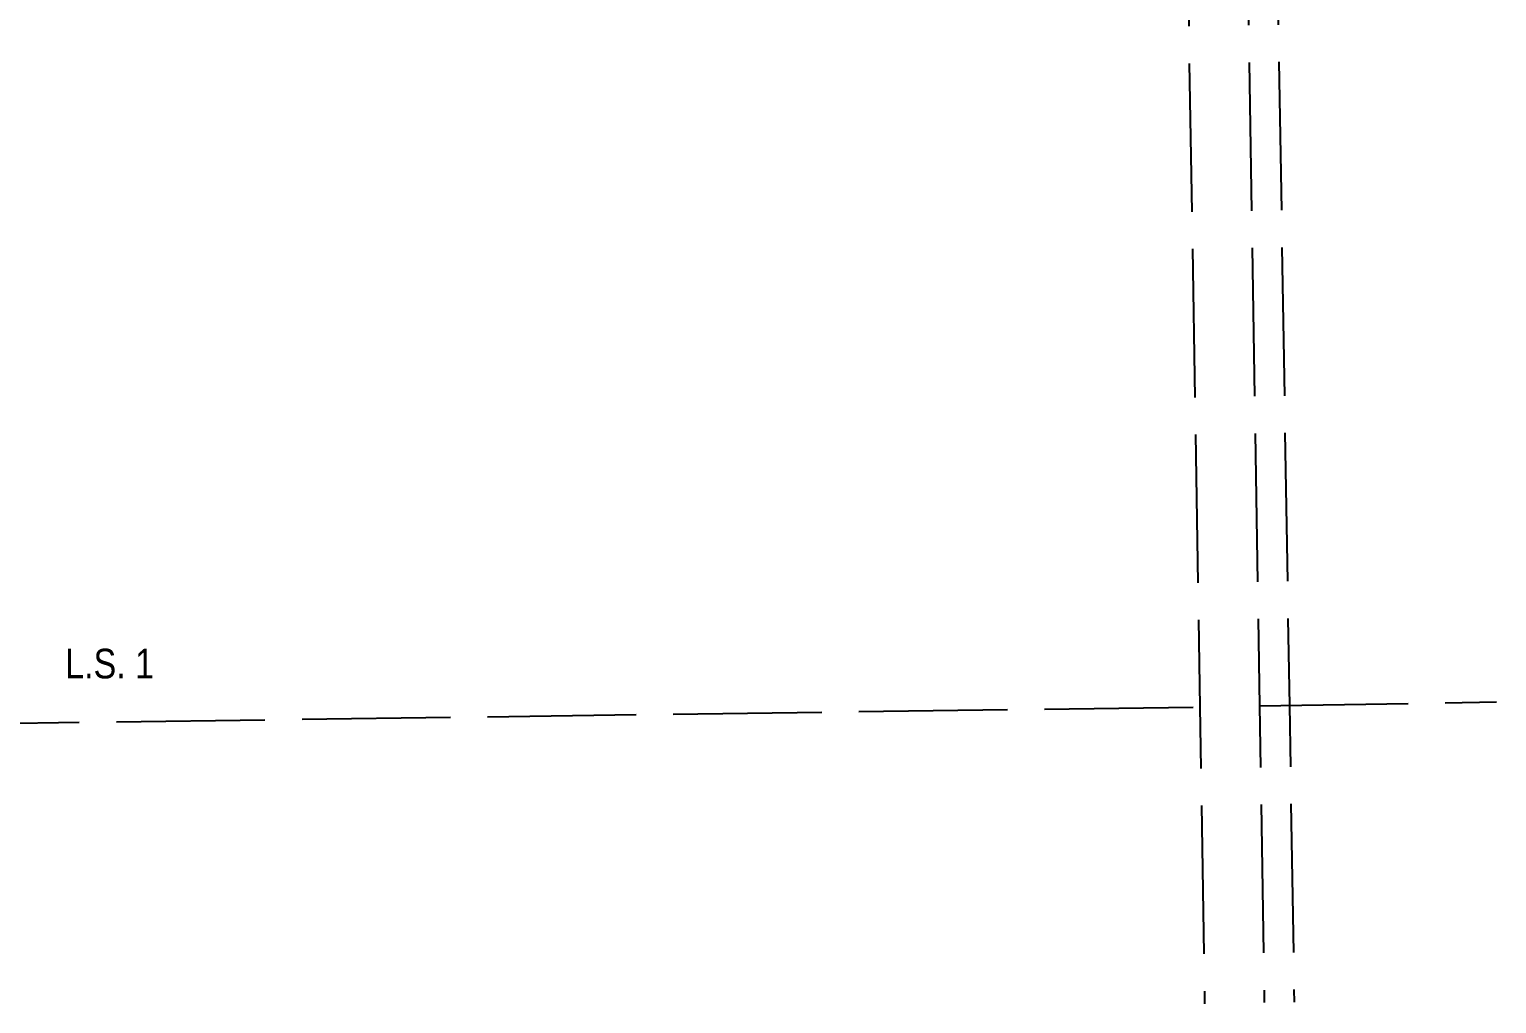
# Model space of a CAD drawing. Extents: x 566948 to 570896, y 6215744 to 6219043.
# Drawn here: x 569287.2 to 569781.1, y 6216238 to 6216566.2 of the extents above; entities that cross this region are included whole.
import ezdxf

# ---------------------------------------------------------------- set-up
doc = ezdxf.new("R2010")
doc.units = 0
doc.header["$LTSCALE"] = 5
doc.linetypes.add('foc-LSD', pattern=[8, 5, -3])
doc.linetypes.add('foc-UNSURVEYED', pattern=[12.5, 10, -2.5])
doc.layers.add('L-SECTION-LSD', color=7, linetype='foc-LSD')
doc.layers.add('L-USEC', color=7, linetype='foc-UNSURVEYED')
doc.styles.add('100L', font='ARIALN.TTF', dxfattribs={"height": 11})

msp = doc.modelspace()

# ---------------------------------------------------------------- linework, layer by layer
at = {"layer": 'L-USEC'}
msp.add_line((568879.008, 6216326.978), (569681.195, 6216337.943), dxfattribs=at)
at = {"layer": 'L-USEC', "flags": 128}
for points in [[(569666.515, 6217242.124), (569668.138, 6217142.181), (569681.195, 6216337.943), (569682.818, 6216238.002)], [(569686.62, 6217242.473), (569688.243, 6217142.507), (569701.301, 6216338.269), (569702.923, 6216238.35)], [(569696.677, 6217242.647), (569698.3, 6217142.671), (569711.358, 6216338.432), (569712.981, 6216238.525)], [(569701.3, 6216338.291), (569781.135, 6216339.675)]]:
    msp.add_lwpolyline(points, dxfattribs=at)

# ---------------------------------------------------------------- texts
at = {"layer": 'L-SECTION-LSD', "insert": (569299.237, 6216357.553), "char_height": 9.9955, "attachment_point": 1, "style": '100L', "bg_fill": 3, "box_fill_scale": 1.5, "bg_fill_color": 256, "bg_fill_transparency": 0}
msp.add_mtext_dynamic_manual_height_columns('L.S. 1', width=29.97781, gutter_width=54.975, heights=[0], dxfattribs=at)

doc.saveas('drawing.dxf')
